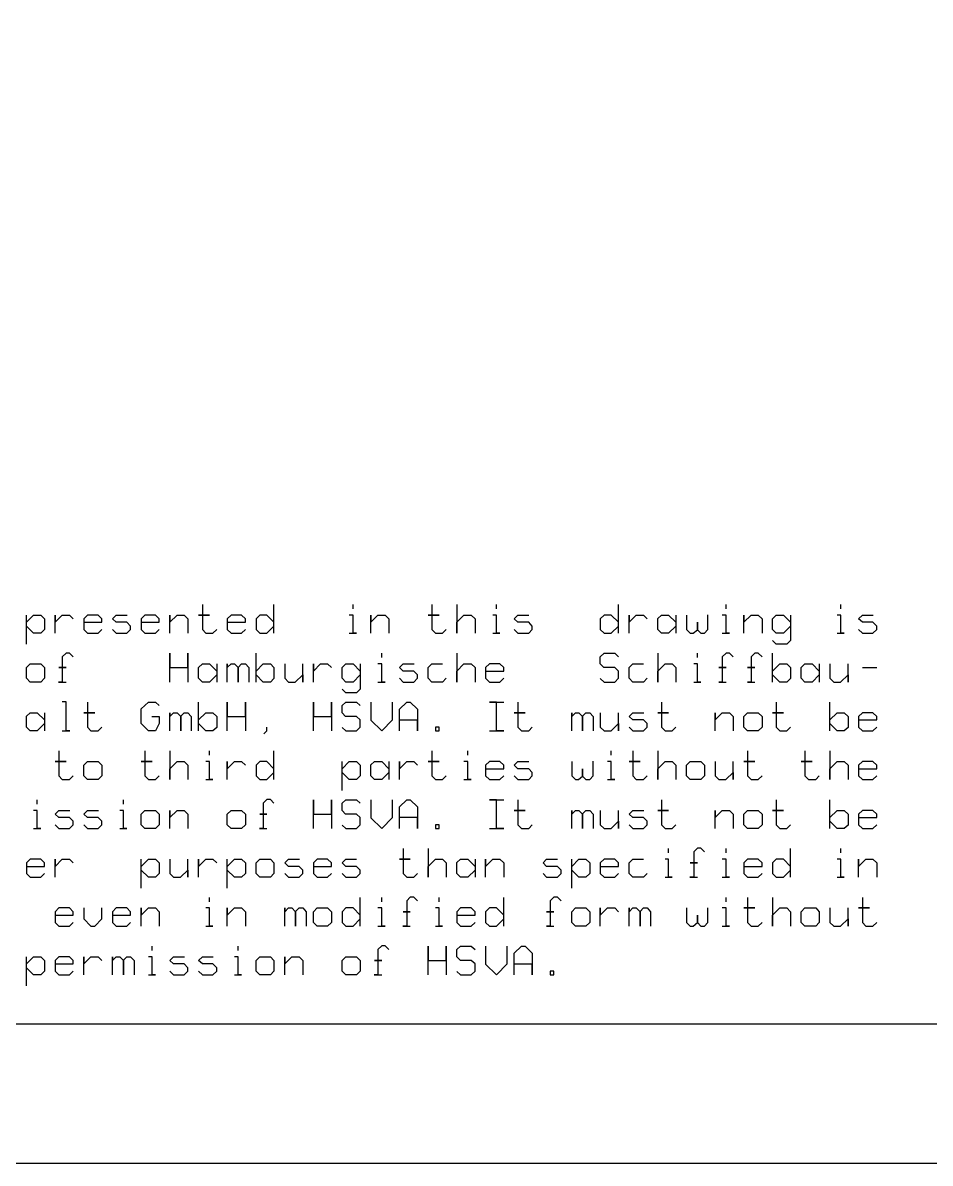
# Model space of a CAD drawing. Header units: millimetres. Extents: x 144707 to 335107, y -68023 to 180297.
# Drawn here: x 295305 to 301815, y 114398 to 122574 of the extents above; entities that cross this region are included whole.
import ezdxf

# ---------------------------------------------------------------- set-up
doc = ezdxf.new("R2010")
doc.units = ezdxf.units.MM
doc.layers.add('11', color=7, linetype='Continuous')

# ---------------------------------------------------------------- blocks, each defined once
blk = doc.blocks.new('A$C3242291E')
at = {"layer": '11', "color": 7, "linetype": 'Continuous'}
for points in [[(0, 0), (175200, 0), (175200, 65899.2), (0, 65899.2), (0, 0)], [(1000, 1000), (174200, 1000), (174200, 64899.2), (1000, 64899.2), (1000, 1000)], [(150624, 3721.8), (150624, 3878.2), (150624, 3878.2), (150675, 3929.7), (150675, 3929.7), (150727, 3929.7), (150727, 3929.7), (150753, 3902.9), (150753, 3902.9), (150753, 3826.8), (150753, 3826.8), (150727, 3800), (150727, 3800), (150675, 3800), (150675, 3800), (150624, 3851.5), (150624, 3851.5), (150624, 3929.7)], [(150830, 3800), (150830, 3929.7), (150830, 3929.7), (150830, 3878.2), (150830, 3878.2), (150881, 3929.7), (150881, 3929.7), (150932, 3929.7), (150932, 3929.7), (150959, 3902.9)], [(151035, 3878.2), (151165, 3878.2), (151165, 3878.2), (151165, 3902.9), (151165, 3902.9), (151138, 3929.7), (151138, 3929.7), (151062, 3929.7), (151062, 3929.7), (151035, 3902.9), (151035, 3902.9), (151035, 3826.8), (151035, 3826.8), (151062, 3800), (151062, 3800), (151138, 3800), (151138, 3800), (151165, 3826.8)], [(151241, 3826.8), (151268, 3800), (151268, 3800), (151344, 3800), (151344, 3800), (151371, 3826.8), (151371, 3826.8), (151371, 3851.5), (151371, 3851.5), (151344, 3878.2), (151344, 3878.2), (151268, 3878.2), (151268, 3878.2), (151241, 3902.9), (151241, 3902.9), (151268, 3929.7), (151268, 3929.7), (151346, 3929.7)], [(151447, 3878.2), (151577, 3878.2), (151577, 3878.2), (151577, 3902.9), (151577, 3902.9), (151550, 3929.7), (151550, 3929.7), (151474, 3929.7), (151474, 3929.7), (151447, 3902.9), (151447, 3902.9), (151447, 3826.8), (151447, 3826.8), (151474, 3800), (151474, 3800), (151550, 3800), (151550, 3800), (151577, 3826.8)], [(151653, 3800), (151653, 3929.7), (151653, 3929.7), (151653, 3878.2), (151653, 3878.2), (151705, 3929.7), (151705, 3929.7), (151756, 3929.7), (151756, 3929.7), (151783, 3902.9), (151783, 3902.9), (151783, 3800)], [(151886, 4005.9), (151886, 3929.7), (151886, 3929.7), (151859, 3929.7), (151859, 3929.7), (151937, 3929.7), (151937, 3929.7), (151886, 3929.7), (151886, 3929.7), (151886, 3826.8), (151886, 3826.8), (151910, 3800), (151910, 3800), (151962, 3800), (151962, 3800), (151989, 3826.8)], [(152065, 3878.2), (152195, 3878.2), (152195, 3878.2), (152195, 3902.9), (152195, 3902.9), (152168, 3929.7), (152168, 3929.7), (152092, 3929.7), (152092, 3929.7), (152065, 3902.9), (152065, 3902.9), (152065, 3826.8), (152065, 3826.8), (152092, 3800), (152092, 3800), (152168, 3800), (152168, 3800), (152195, 3826.8)], [(152400, 3800), (152400, 3878.2), (152400, 3878.2), (152349, 3929.7), (152349, 3929.7), (152298, 3929.7), (152298, 3929.7), (152271, 3902.9), (152271, 3902.9), (152271, 3826.8), (152271, 3826.8), (152298, 3800), (152298, 3800), (152349, 3800), (152349, 3800), (152400, 3851.5), (152400, 3851.5), (152400, 4005.9)], [(152940, 3800), (152991, 3800), (152991, 3800), (152967, 3800), (152967, 3800), (152967, 3929.7), (152967, 3929.7), (152940, 3929.7)], [(152967, 3975), (152967, 4005.9)], [(153094, 3800), (153094, 3929.7), (153094, 3929.7), (153094, 3878.2), (153094, 3878.2), (153146, 3929.7), (153146, 3929.7), (153197, 3929.7), (153197, 3929.7), (153224, 3902.9), (153224, 3902.9), (153224, 3800)], [(153533, 4005.9), (153533, 3929.7), (153533, 3929.7), (153506, 3929.7), (153506, 3929.7), (153584, 3929.7), (153584, 3929.7), (153533, 3929.7), (153533, 3929.7), (153533, 3826.8), (153533, 3826.8), (153558, 3800), (153558, 3800), (153609, 3800), (153609, 3800), (153636, 3826.8)], [(153712, 4005.9), (153712, 3902.9), (153712, 3800), (153712, 3800), (153712, 3878.2), (153712, 3878.2), (153763, 3929.7), (153763, 3929.7), (153815, 3929.7), (153815, 3929.7), (153842, 3902.9), (153842, 3902.9), (153842, 3800)], [(153969, 3800), (154021, 3800), (154021, 3800), (153996, 3800), (153996, 3800), (153996, 3929.7), (153996, 3929.7), (153969, 3929.7)], [(153996, 3975), (153996, 4005.9)], [(154124, 3826.8), (154150, 3800), (154150, 3800), (154227, 3800), (154227, 3800), (154253, 3826.8), (154253, 3826.8), (154253, 3851.5), (154253, 3851.5), (154227, 3878.2), (154227, 3878.2), (154150, 3878.2), (154150, 3878.2), (154124, 3902.9), (154124, 3902.9), (154150, 3929.7), (154150, 3929.7), (154229, 3929.7)], [(154871, 3800), (154871, 3878.2), (154871, 3878.2), (154820, 3929.7), (154820, 3929.7), (154768, 3929.7), (154768, 3929.7), (154741, 3902.9), (154741, 3902.9), (154741, 3826.8), (154741, 3826.8), (154768, 3800), (154768, 3800), (154820, 3800), (154820, 3800), (154871, 3851.5), (154871, 3851.5), (154871, 4005.9)], [(154947, 3800), (154947, 3929.7), (154947, 3929.7), (154947, 3878.2), (154947, 3878.2), (154999, 3929.7), (154999, 3929.7), (155050, 3929.7), (155050, 3929.7), (155077, 3902.9)], [(155283, 3929.7), (155283, 3851.5), (155283, 3851.5), (155231, 3800), (155231, 3800), (155180, 3800), (155180, 3800), (155153, 3826.8), (155153, 3826.8), (155153, 3905), (155153, 3905), (155180, 3929.7), (155180, 3929.7), (155231, 3929.7), (155231, 3929.7), (155283, 3878.2), (155283, 3878.2), (155283, 3800)], [(155359, 3929.7), (155359, 3826.8), (155359, 3826.8), (155386, 3800), (155386, 3800), (155408, 3800), (155408, 3800), (155437, 3824.7), (155437, 3824.7), (155437, 3878.2), (155437, 3878.2), (155437, 3824.7), (155437, 3824.7), (155462, 3800), (155462, 3800), (155489, 3800), (155489, 3800), (155513, 3826.8), (155513, 3826.8), (155513, 3931.8)], [(155616, 3800), (155668, 3800), (155668, 3800), (155643, 3800), (155643, 3800), (155643, 3929.7), (155643, 3929.7), (155616, 3929.7)], [(155643, 3975), (155643, 4005.9)], [(155771, 3800), (155771, 3929.7), (155771, 3929.7), (155771, 3878.2), (155771, 3878.2), (155822, 3929.7), (155822, 3929.7), (155874, 3929.7), (155874, 3929.7), (155901, 3902.9), (155901, 3902.9), (155901, 3800)], [(156106, 3929.7), (156106, 3851.5), (156106, 3851.5), (156055, 3800), (156055, 3800), (156003, 3800), (156003, 3800), (155977, 3826.8), (155977, 3826.8), (155977, 3902.9), (155977, 3902.9), (156003, 3929.7), (156003, 3929.7), (156055, 3929.7), (156055, 3929.7), (156106, 3878.2), (156106, 3878.2), (156106, 3748.5), (156106, 3748.5), (156080, 3721.8), (156080, 3721.8), (156003, 3721.8), (156003, 3721.8), (155977, 3748.5)], [(156440, 3800), (156491, 3800), (156491, 3800), (156467, 3800), (156467, 3800), (156467, 3929.7), (156467, 3929.7), (156440, 3929.7)], [(156467, 3975), (156467, 4005.9)], [(156594, 3826.8), (156621, 3800), (156621, 3800), (156697, 3800), (156697, 3800), (156724, 3826.8), (156724, 3826.8), (156724, 3851.5), (156724, 3851.5), (156697, 3878.2), (156697, 3878.2), (156621, 3878.2), (156621, 3878.2), (156594, 3902.9), (156594, 3902.9), (156621, 3929.7), (156621, 3929.7), (156699, 3929.7)], [(150959, 3631.2), (150932, 3657.9), (150932, 3657.9), (150908, 3657.9), (150908, 3657.9), (150881, 3631.2), (150881, 3631.2), (150881, 3552.9), (150881, 3552.9), (150856, 3552.9), (150856, 3552.9), (150908, 3552.9), (150908, 3552.9), (150881, 3552.9), (150881, 3552.9), (150881, 3450), (150881, 3450), (150854, 3450), (150854, 3450), (150908, 3450)], [(151653, 3450), (151653, 3552.9), (151653, 3655.9), (151653, 3655.9), (151653, 3552.9), (151653, 3552.9), (151783, 3552.9), (151783, 3552.9), (151783, 3655.9), (151783, 3655.9), (151783, 3552.9), (151783, 3450)], [(152271, 3450), (152271, 3528.2), (152271, 3528.2), (152322, 3579.7), (152322, 3579.7), (152374, 3579.7), (152374, 3579.7), (152400, 3552.9), (152400, 3552.9), (152400, 3474.7), (152400, 3474.7), (152374, 3450), (152374, 3450), (152322, 3450), (152322, 3450), (152271, 3501.5), (152271, 3501.5), (152271, 3655.9)], [(153173, 3625), (153173, 3655.9)], [(153712, 3655.9), (153712, 3552.9), (153712, 3450), (153712, 3450), (153712, 3528.2), (153712, 3528.2), (153763, 3579.7), (153763, 3579.7), (153815, 3579.7), (153815, 3579.7), (153842, 3552.9), (153842, 3552.9), (153842, 3450)], [(154741, 3474.7), (154768, 3450), (154768, 3450), (154844, 3450), (154844, 3450), (154871, 3476.8), (154871, 3476.8), (154871, 3528.2), (154871, 3528.2), (154844, 3552.9), (154844, 3552.9), (154766, 3552.9), (154766, 3552.9), (154741, 3579.7), (154741, 3579.7), (154741, 3631.2), (154741, 3631.2), (154768, 3655.9), (154768, 3655.9), (154844, 3655.9), (154844, 3655.9), (154871, 3631.2)], [(155153, 3655.9), (155153, 3552.9), (155153, 3450), (155153, 3450), (155153, 3528.2), (155153, 3528.2), (155205, 3579.7), (155205, 3579.7), (155256, 3579.7), (155256, 3579.7), (155283, 3552.9), (155283, 3552.9), (155283, 3450)], [(155437, 3625), (155437, 3655.9)], [(155695, 3631.2), (155668, 3657.9), (155668, 3657.9), (155643, 3657.9), (155643, 3657.9), (155616, 3631.2), (155616, 3631.2), (155616, 3552.9), (155616, 3552.9), (155592, 3552.9), (155592, 3552.9), (155643, 3552.9), (155643, 3552.9), (155616, 3552.9), (155616, 3552.9), (155616, 3450), (155616, 3450), (155590, 3450), (155590, 3450), (155643, 3450)], [(155901, 3631.2), (155874, 3657.9), (155874, 3657.9), (155849, 3657.9), (155849, 3657.9), (155822, 3631.2), (155822, 3631.2), (155822, 3552.9), (155822, 3552.9), (155798, 3552.9), (155798, 3552.9), (155849, 3552.9), (155849, 3552.9), (155822, 3552.9), (155822, 3552.9), (155822, 3450), (155822, 3450), (155796, 3450), (155796, 3450), (155849, 3450)], [(155977, 3450), (155977, 3528.2), (155977, 3528.2), (156028, 3579.7), (156028, 3579.7), (156080, 3579.7), (156080, 3579.7), (156106, 3552.9), (156106, 3552.9), (156106, 3474.7), (156106, 3474.7), (156080, 3450), (156080, 3450), (156028, 3450), (156028, 3450), (155977, 3501.5), (155977, 3501.5), (155977, 3655.9)], [(150727, 3450), (150650, 3450), (150650, 3450), (150624, 3476.8), (150624, 3476.8), (150624, 3552.9), (150624, 3552.9), (150650, 3579.7), (150650, 3579.7), (150727, 3579.7), (150727, 3579.7), (150753, 3552.9), (150753, 3552.9), (150753, 3476.8), (150753, 3476.8), (150727, 3450), (150727, 3450), (150650, 3450)], [(151989, 3579.7), (151989, 3501.5), (151989, 3501.5), (151937, 3450), (151937, 3450), (151886, 3450), (151886, 3450), (151859, 3476.8), (151859, 3476.8), (151859, 3555), (151859, 3555), (151886, 3579.7), (151886, 3579.7), (151937, 3579.7), (151937, 3579.7), (151989, 3528.2), (151989, 3528.2), (151989, 3450)], [(152065, 3450), (152065, 3579.7), (152065, 3579.7), (152065, 3552.9), (152065, 3552.9), (152092, 3579.7), (152092, 3579.7), (152116, 3579.7), (152116, 3579.7), (152143, 3552.9), (152143, 3552.9), (152143, 3450), (152143, 3450), (152143, 3555), (152143, 3555), (152168, 3579.7), (152168, 3579.7), (152195, 3579.7), (152195, 3579.7), (152219, 3552.9), (152219, 3552.9), (152219, 3450)], [(152477, 3579.7), (152477, 3476.8), (152477, 3476.8), (152503, 3450), (152503, 3450), (152553, 3450), (152553, 3450), (152606, 3501.5), (152606, 3501.5), (152606, 3450), (152606, 3450), (152606, 3579.7)], [(152683, 3450), (152683, 3579.7), (152683, 3579.7), (152683, 3528.2), (152683, 3528.2), (152734, 3579.7), (152734, 3579.7), (152785, 3579.7), (152785, 3579.7), (152812, 3552.9)], [(153018, 3579.7), (153018, 3501.5), (153018, 3501.5), (152967, 3450), (152967, 3450), (152915, 3450), (152915, 3450), (152888, 3476.8), (152888, 3476.8), (152888, 3552.9), (152888, 3552.9), (152915, 3579.7), (152915, 3579.7), (152967, 3579.7), (152967, 3579.7), (153018, 3528.2), (153018, 3528.2), (153018, 3398.5), (153018, 3398.5), (152991, 3371.8), (152991, 3371.8), (152915, 3371.8), (152915, 3371.8), (152888, 3398.5)], [(153146, 3450), (153197, 3450), (153197, 3450), (153173, 3450), (153173, 3450), (153173, 3579.7), (153173, 3579.7), (153146, 3579.7)], [(153300, 3476.8), (153327, 3450), (153327, 3450), (153403, 3450), (153403, 3450), (153430, 3476.8), (153430, 3476.8), (153430, 3501.5), (153430, 3501.5), (153403, 3528.2), (153403, 3528.2), (153327, 3528.2), (153327, 3528.2), (153300, 3552.9), (153300, 3552.9), (153327, 3579.7), (153327, 3579.7), (153405, 3579.7)], [(153636, 3476.8), (153609, 3450), (153609, 3450), (153533, 3450), (153533, 3450), (153506, 3476.8), (153506, 3476.8), (153506, 3552.9), (153506, 3552.9), (153533, 3579.7), (153533, 3579.7), (153609, 3579.7)], [(153918, 3528.2), (154048, 3528.2), (154048, 3528.2), (154048, 3552.9), (154048, 3552.9), (154021, 3579.7), (154021, 3579.7), (153945, 3579.7), (153945, 3579.7), (153918, 3552.9), (153918, 3552.9), (153918, 3476.8), (153918, 3476.8), (153945, 3450), (153945, 3450), (154021, 3450), (154021, 3450), (154048, 3476.8)], [(155077, 3476.8), (155050, 3450), (155050, 3450), (154974, 3450), (154974, 3450), (154947, 3476.8), (154947, 3476.8), (154947, 3552.9), (154947, 3552.9), (154974, 3579.7), (154974, 3579.7), (155050, 3579.7)], [(155411, 3450), (155462, 3450), (155462, 3450), (155437, 3450), (155437, 3450), (155437, 3579.7), (155437, 3579.7), (155411, 3579.7)], [(156312, 3579.7), (156312, 3501.5), (156312, 3501.5), (156261, 3450), (156261, 3450), (156209, 3450), (156209, 3450), (156183, 3476.8), (156183, 3476.8), (156183, 3555), (156183, 3555), (156209, 3579.7), (156209, 3579.7), (156261, 3579.7), (156261, 3579.7), (156312, 3528.2), (156312, 3528.2), (156312, 3450)], [(156388, 3579.7), (156388, 3476.8), (156388, 3476.8), (156415, 3450), (156415, 3450), (156465, 3450), (156465, 3450), (156518, 3501.5), (156518, 3501.5), (156518, 3450), (156518, 3450), (156518, 3579.7)], [(156621, 3552.9), (156724, 3552.9)], [(150881, 3100), (150935, 3100), (150935, 3100), (150908, 3100), (150908, 3100), (150908, 3204), (150908, 3307.9), (150908, 3307.9), (150881, 3307.9)], [(151062, 3305.9), (151062, 3229.7), (151062, 3229.7), (151035, 3229.7), (151035, 3229.7), (151114, 3229.7), (151114, 3229.7), (151062, 3229.7), (151062, 3229.7), (151062, 3126.8), (151062, 3126.8), (151087, 3100), (151087, 3100), (151138, 3100), (151138, 3100), (151165, 3126.8)], [(151523, 3202.9), (151577, 3202.9), (151577, 3202.9), (151577, 3151.5), (151577, 3151.5), (151550, 3100), (151550, 3100), (151499, 3100), (151499, 3100), (151447, 3151.5), (151447, 3151.5), (151447, 3256.5), (151447, 3256.5), (151499, 3305.9), (151499, 3305.9), (151550, 3305.9), (151550, 3305.9), (151577, 3281.2)], [(151859, 3100), (151859, 3178.2), (151859, 3178.2), (151910, 3229.7), (151910, 3229.7), (151962, 3229.7), (151962, 3229.7), (151989, 3202.9), (151989, 3202.9), (151989, 3124.7), (151989, 3124.7), (151962, 3100), (151962, 3100), (151910, 3100), (151910, 3100), (151859, 3151.5), (151859, 3151.5), (151859, 3305.9)], [(152065, 3100), (152065, 3202.9), (152065, 3305.9), (152065, 3305.9), (152065, 3202.9), (152065, 3202.9), (152195, 3202.9), (152195, 3202.9), (152195, 3305.9), (152195, 3305.9), (152195, 3202.9), (152195, 3100)], [(152683, 3100), (152683, 3202.9), (152683, 3305.9), (152683, 3305.9), (152683, 3202.9), (152683, 3202.9), (152812, 3202.9), (152812, 3202.9), (152812, 3305.9), (152812, 3305.9), (152812, 3202.9), (152812, 3100)], [(152888, 3124.7), (152915, 3100), (152915, 3100), (152991, 3100), (152991, 3100), (153018, 3126.8), (153018, 3126.8), (153018, 3178.2), (153018, 3178.2), (152991, 3202.9), (152991, 3202.9), (152913, 3202.9), (152913, 3202.9), (152888, 3229.7), (152888, 3229.7), (152888, 3281.2), (152888, 3281.2), (152915, 3305.9), (152915, 3305.9), (152991, 3305.9), (152991, 3305.9), (153018, 3281.2)], [(153094, 3305.9), (153094, 3176.2), (153094, 3176.2), (153173, 3100), (153173, 3100), (153249, 3178.2), (153249, 3178.2), (153249, 3305.9)], [(153300, 3100), (153300, 3255.2), (153300, 3255.2), (153352, 3305.9), (153352, 3305.9), (153378, 3305.9), (153378, 3305.9), (153429, 3255.9), (153429, 3255.9), (153429, 3100), (153429, 3100), (153429, 3177.4), (153429, 3177.4), (153300, 3177.4)], [(153945, 3100), (154048, 3100), (154048, 3100), (153996, 3100), (153996, 3100), (153996, 3202.9), (153996, 3305.9), (153996, 3305.9), (153945, 3305.9), (153945, 3305.9), (154048, 3305.9)], [(154150, 3305.9), (154150, 3229.7), (154150, 3229.7), (154124, 3229.7), (154124, 3229.7), (154202, 3229.7), (154202, 3229.7), (154150, 3229.7), (154150, 3229.7), (154150, 3126.8), (154150, 3126.8), (154175, 3100), (154175, 3100), (154227, 3100), (154227, 3100), (154253, 3126.8)], [(155180, 3305.9), (155180, 3229.7), (155180, 3229.7), (155153, 3229.7), (155153, 3229.7), (155231, 3229.7), (155231, 3229.7), (155180, 3229.7), (155180, 3229.7), (155180, 3126.8), (155180, 3126.8), (155205, 3100), (155205, 3100), (155256, 3100), (155256, 3100), (155283, 3126.8)], [(156003, 3305.9), (156003, 3229.7), (156003, 3229.7), (155977, 3229.7), (155977, 3229.7), (156055, 3229.7), (156055, 3229.7), (156003, 3229.7), (156003, 3229.7), (156003, 3126.8), (156003, 3126.8), (156028, 3100), (156028, 3100), (156080, 3100), (156080, 3100), (156106, 3126.8)], [(156388, 3100), (156388, 3178.2), (156388, 3178.2), (156440, 3229.7), (156440, 3229.7), (156491, 3229.7), (156491, 3229.7), (156518, 3202.9), (156518, 3202.9), (156518, 3124.7), (156518, 3124.7), (156491, 3100), (156491, 3100), (156440, 3100), (156440, 3100), (156388, 3151.5), (156388, 3151.5), (156388, 3305.9)], [(150753, 3229.7), (150753, 3151.5), (150753, 3151.5), (150702, 3100), (150702, 3100), (150650, 3100), (150650, 3100), (150624, 3126.8), (150624, 3126.8), (150624, 3205), (150624, 3205), (150650, 3229.7), (150650, 3229.7), (150702, 3229.7), (150702, 3229.7), (150753, 3178.2), (150753, 3178.2), (150753, 3100)], [(151653, 3100), (151653, 3229.7), (151653, 3229.7), (151653, 3202.9), (151653, 3202.9), (151680, 3229.7), (151680, 3229.7), (151705, 3229.7), (151705, 3229.7), (151731, 3202.9), (151731, 3202.9), (151731, 3100), (151731, 3100), (151731, 3205), (151731, 3205), (151756, 3229.7), (151756, 3229.7), (151783, 3229.7), (151783, 3229.7), (151807, 3202.9), (151807, 3202.9), (151807, 3100)], [(154536, 3100), (154536, 3229.7), (154536, 3229.7), (154536, 3202.9), (154536, 3202.9), (154562, 3229.7), (154562, 3229.7), (154587, 3229.7), (154587, 3229.7), (154614, 3202.9), (154614, 3202.9), (154614, 3100), (154614, 3100), (154614, 3205), (154614, 3205), (154638, 3229.7), (154638, 3229.7), (154665, 3229.7), (154665, 3229.7), (154690, 3202.9), (154690, 3202.9), (154690, 3100)], [(154741, 3229.7), (154741, 3126.8), (154741, 3126.8), (154768, 3100), (154768, 3100), (154818, 3100), (154818, 3100), (154871, 3151.5), (154871, 3151.5), (154871, 3100), (154871, 3100), (154871, 3229.7)], [(154947, 3126.8), (154974, 3100), (154974, 3100), (155050, 3100), (155050, 3100), (155077, 3126.8), (155077, 3126.8), (155077, 3151.5), (155077, 3151.5), (155050, 3178.2), (155050, 3178.2), (154974, 3178.2), (154974, 3178.2), (154947, 3202.9), (154947, 3202.9), (154974, 3229.7), (154974, 3229.7), (155052, 3229.7)], [(155565, 3100), (155565, 3229.7), (155565, 3229.7), (155565, 3178.2), (155565, 3178.2), (155616, 3229.7), (155616, 3229.7), (155668, 3229.7), (155668, 3229.7), (155695, 3202.9), (155695, 3202.9), (155695, 3100)], [(155874, 3100), (155798, 3100), (155798, 3100), (155771, 3126.8), (155771, 3126.8), (155771, 3202.9), (155771, 3202.9), (155798, 3229.7), (155798, 3229.7), (155874, 3229.7), (155874, 3229.7), (155901, 3202.9), (155901, 3202.9), (155901, 3126.8), (155901, 3126.8), (155874, 3100), (155874, 3100), (155798, 3100)], [(156594, 3178.2), (156724, 3178.2), (156724, 3178.2), (156724, 3202.9), (156724, 3202.9), (156697, 3229.7), (156697, 3229.7), (156621, 3229.7), (156621, 3229.7), (156594, 3202.9), (156594, 3202.9), (156594, 3126.8), (156594, 3126.8), (156621, 3100), (156621, 3100), (156697, 3100), (156697, 3100), (156724, 3126.8)], [(152328, 3079.4), (152349, 3100), (152349, 3100), (152349, 3126.8)], [(153558, 3100), (153584, 3100), (153584, 3100), (153584, 3126.8), (153584, 3126.8), (153558, 3126.8), (153558, 3126.8), (153558, 3100), (153558, 3100), (153584, 3100)], [(150856, 2955.9), (150856, 2879.7), (150856, 2879.7), (150830, 2879.7), (150830, 2879.7), (150908, 2879.7), (150908, 2879.7), (150856, 2879.7), (150856, 2879.7), (150856, 2776.8), (150856, 2776.8), (150881, 2750), (150881, 2750), (150932, 2750), (150932, 2750), (150959, 2776.8)], [(151474, 2955.9), (151474, 2879.7), (151474, 2879.7), (151447, 2879.7), (151447, 2879.7), (151525, 2879.7), (151525, 2879.7), (151474, 2879.7), (151474, 2879.7), (151474, 2776.8), (151474, 2776.8), (151499, 2750), (151499, 2750), (151550, 2750), (151550, 2750), (151577, 2776.8)], [(151653, 2955.9), (151653, 2852.9), (151653, 2750), (151653, 2750), (151653, 2828.2), (151653, 2828.2), (151705, 2879.7), (151705, 2879.7), (151756, 2879.7), (151756, 2879.7), (151783, 2852.9), (151783, 2852.9), (151783, 2750)], [(151937, 2925), (151937, 2955.9)], [(152400, 2750), (152400, 2828.2), (152400, 2828.2), (152349, 2879.7), (152349, 2879.7), (152298, 2879.7), (152298, 2879.7), (152271, 2852.9), (152271, 2852.9), (152271, 2776.8), (152271, 2776.8), (152298, 2750), (152298, 2750), (152349, 2750), (152349, 2750), (152400, 2801.5), (152400, 2801.5), (152400, 2955.9)], [(153533, 2955.9), (153533, 2879.7), (153533, 2879.7), (153506, 2879.7), (153506, 2879.7), (153584, 2879.7), (153584, 2879.7), (153533, 2879.7), (153533, 2879.7), (153533, 2776.8), (153533, 2776.8), (153558, 2750), (153558, 2750), (153609, 2750), (153609, 2750), (153636, 2776.8)], [(153790, 2925), (153790, 2955.9)], [(154820, 2925), (154820, 2955.9)], [(154974, 2955.9), (154974, 2879.7), (154974, 2879.7), (154947, 2879.7), (154947, 2879.7), (155026, 2879.7), (155026, 2879.7), (154974, 2879.7), (154974, 2879.7), (154974, 2776.8), (154974, 2776.8), (154999, 2750), (154999, 2750), (155050, 2750), (155050, 2750), (155077, 2776.8)], [(155153, 2955.9), (155153, 2852.9), (155153, 2750), (155153, 2750), (155153, 2828.2), (155153, 2828.2), (155205, 2879.7), (155205, 2879.7), (155256, 2879.7), (155256, 2879.7), (155283, 2852.9), (155283, 2852.9), (155283, 2750)], [(155798, 2955.9), (155798, 2879.7), (155798, 2879.7), (155771, 2879.7), (155771, 2879.7), (155849, 2879.7), (155849, 2879.7), (155798, 2879.7), (155798, 2879.7), (155798, 2776.8), (155798, 2776.8), (155822, 2750), (155822, 2750), (155874, 2750), (155874, 2750), (155901, 2776.8)], [(156209, 2955.9), (156209, 2879.7), (156209, 2879.7), (156183, 2879.7), (156183, 2879.7), (156261, 2879.7), (156261, 2879.7), (156209, 2879.7), (156209, 2879.7), (156209, 2776.8), (156209, 2776.8), (156234, 2750), (156234, 2750), (156286, 2750), (156286, 2750), (156312, 2776.8)], [(156388, 2955.9), (156388, 2852.9), (156388, 2750), (156388, 2750), (156388, 2828.2), (156388, 2828.2), (156440, 2879.7), (156440, 2879.7), (156491, 2879.7), (156491, 2879.7), (156518, 2852.9), (156518, 2852.9), (156518, 2750)], [(151138, 2750), (151062, 2750), (151062, 2750), (151035, 2776.8), (151035, 2776.8), (151035, 2852.9), (151035, 2852.9), (151062, 2879.7), (151062, 2879.7), (151138, 2879.7), (151138, 2879.7), (151165, 2852.9), (151165, 2852.9), (151165, 2776.8), (151165, 2776.8), (151138, 2750), (151138, 2750), (151062, 2750)], [(151910, 2750), (151962, 2750), (151962, 2750), (151937, 2750), (151937, 2750), (151937, 2879.7), (151937, 2879.7), (151910, 2879.7)], [(152065, 2750), (152065, 2879.7), (152065, 2879.7), (152065, 2828.2), (152065, 2828.2), (152116, 2879.7), (152116, 2879.7), (152168, 2879.7), (152168, 2879.7), (152195, 2852.9)], [(152888, 2671.8), (152888, 2828.2), (152888, 2828.2), (152940, 2879.7), (152940, 2879.7), (152991, 2879.7), (152991, 2879.7), (153018, 2852.9), (153018, 2852.9), (153018, 2776.8), (153018, 2776.8), (152991, 2750), (152991, 2750), (152940, 2750), (152940, 2750), (152888, 2801.5), (152888, 2801.5), (152888, 2879.7)], [(153224, 2879.7), (153224, 2801.5), (153224, 2801.5), (153173, 2750), (153173, 2750), (153121, 2750), (153121, 2750), (153094, 2776.8), (153094, 2776.8), (153094, 2855), (153094, 2855), (153121, 2879.7), (153121, 2879.7), (153173, 2879.7), (153173, 2879.7), (153224, 2828.2), (153224, 2828.2), (153224, 2750)], [(153300, 2750), (153300, 2879.7), (153300, 2879.7), (153300, 2828.2), (153300, 2828.2), (153352, 2879.7), (153352, 2879.7), (153403, 2879.7), (153403, 2879.7), (153430, 2852.9)], [(153763, 2750), (153815, 2750), (153815, 2750), (153790, 2750), (153790, 2750), (153790, 2879.7), (153790, 2879.7), (153763, 2879.7)], [(153918, 2828.2), (154048, 2828.2), (154048, 2828.2), (154048, 2852.9), (154048, 2852.9), (154021, 2879.7), (154021, 2879.7), (153945, 2879.7), (153945, 2879.7), (153918, 2852.9), (153918, 2852.9), (153918, 2776.8), (153918, 2776.8), (153945, 2750), (153945, 2750), (154021, 2750), (154021, 2750), (154048, 2776.8)], [(154124, 2776.8), (154150, 2750), (154150, 2750), (154227, 2750), (154227, 2750), (154253, 2776.8), (154253, 2776.8), (154253, 2801.5), (154253, 2801.5), (154227, 2828.2), (154227, 2828.2), (154150, 2828.2), (154150, 2828.2), (154124, 2852.9), (154124, 2852.9), (154150, 2879.7), (154150, 2879.7), (154229, 2879.7)], [(154536, 2879.7), (154536, 2776.8), (154536, 2776.8), (154562, 2750), (154562, 2750), (154585, 2750), (154585, 2750), (154614, 2774.7), (154614, 2774.7), (154614, 2828.2), (154614, 2828.2), (154614, 2774.7), (154614, 2774.7), (154638, 2750), (154638, 2750), (154665, 2750), (154665, 2750), (154690, 2776.8), (154690, 2776.8), (154690, 2881.8)], [(154793, 2750), (154844, 2750), (154844, 2750), (154820, 2750), (154820, 2750), (154820, 2879.7), (154820, 2879.7), (154793, 2879.7)], [(155462, 2750), (155386, 2750), (155386, 2750), (155359, 2776.8), (155359, 2776.8), (155359, 2852.9), (155359, 2852.9), (155386, 2879.7), (155386, 2879.7), (155462, 2879.7), (155462, 2879.7), (155489, 2852.9), (155489, 2852.9), (155489, 2776.8), (155489, 2776.8), (155462, 2750), (155462, 2750), (155386, 2750)], [(155565, 2879.7), (155565, 2776.8), (155565, 2776.8), (155592, 2750), (155592, 2750), (155641, 2750), (155641, 2750), (155695, 2801.5), (155695, 2801.5), (155695, 2750), (155695, 2750), (155695, 2879.7)], [(156594, 2828.2), (156724, 2828.2), (156724, 2828.2), (156724, 2852.9), (156724, 2852.9), (156697, 2879.7), (156697, 2879.7), (156621, 2879.7), (156621, 2879.7), (156594, 2852.9), (156594, 2852.9), (156594, 2776.8), (156594, 2776.8), (156621, 2750), (156621, 2750), (156697, 2750), (156697, 2750), (156724, 2776.8)], [(150702, 2575), (150702, 2605.9)], [(151320, 2575), (151320, 2605.9)], [(152400, 2581.2), (152374, 2607.9), (152374, 2607.9), (152349, 2607.9), (152349, 2607.9), (152322, 2581.2), (152322, 2581.2), (152322, 2502.9), (152322, 2502.9), (152298, 2502.9), (152298, 2502.9), (152349, 2502.9), (152349, 2502.9), (152322, 2502.9), (152322, 2502.9), (152322, 2400), (152322, 2400), (152295, 2400), (152295, 2400), (152349, 2400)], [(152683, 2400), (152683, 2502.9), (152683, 2605.9), (152683, 2605.9), (152683, 2502.9), (152683, 2502.9), (152812, 2502.9), (152812, 2502.9), (152812, 2605.9), (152812, 2605.9), (152812, 2502.9), (152812, 2400)], [(152888, 2424.7), (152915, 2400), (152915, 2400), (152991, 2400), (152991, 2400), (153018, 2426.8), (153018, 2426.8), (153018, 2478.2), (153018, 2478.2), (152991, 2502.9), (152991, 2502.9), (152913, 2502.9), (152913, 2502.9), (152888, 2529.7), (152888, 2529.7), (152888, 2581.2), (152888, 2581.2), (152915, 2605.9), (152915, 2605.9), (152991, 2605.9), (152991, 2605.9), (153018, 2581.2)], [(153094, 2605.9), (153094, 2476.2), (153094, 2476.2), (153173, 2400), (153173, 2400), (153249, 2478.2), (153249, 2478.2), (153249, 2605.9)], [(153300, 2400), (153300, 2555.2), (153300, 2555.2), (153352, 2605.9), (153352, 2605.9), (153378, 2605.9), (153378, 2605.9), (153429, 2555.9), (153429, 2555.9), (153429, 2400), (153429, 2400), (153429, 2477.4), (153429, 2477.4), (153300, 2477.4)], [(153945, 2400), (154048, 2400), (154048, 2400), (153996, 2400), (153996, 2400), (153996, 2502.9), (153996, 2605.9), (153996, 2605.9), (153945, 2605.9), (153945, 2605.9), (154048, 2605.9)], [(154150, 2605.9), (154150, 2529.7), (154150, 2529.7), (154124, 2529.7), (154124, 2529.7), (154202, 2529.7), (154202, 2529.7), (154150, 2529.7), (154150, 2529.7), (154150, 2426.8), (154150, 2426.8), (154175, 2400), (154175, 2400), (154227, 2400), (154227, 2400), (154253, 2426.8)], [(155180, 2605.9), (155180, 2529.7), (155180, 2529.7), (155153, 2529.7), (155153, 2529.7), (155231, 2529.7), (155231, 2529.7), (155180, 2529.7), (155180, 2529.7), (155180, 2426.8), (155180, 2426.8), (155205, 2400), (155205, 2400), (155256, 2400), (155256, 2400), (155283, 2426.8)], [(156003, 2605.9), (156003, 2529.7), (156003, 2529.7), (155977, 2529.7), (155977, 2529.7), (156055, 2529.7), (156055, 2529.7), (156003, 2529.7), (156003, 2529.7), (156003, 2426.8), (156003, 2426.8), (156028, 2400), (156028, 2400), (156080, 2400), (156080, 2400), (156106, 2426.8)], [(156388, 2400), (156388, 2478.2), (156388, 2478.2), (156440, 2529.7), (156440, 2529.7), (156491, 2529.7), (156491, 2529.7), (156518, 2502.9), (156518, 2502.9), (156518, 2424.7), (156518, 2424.7), (156491, 2400), (156491, 2400), (156440, 2400), (156440, 2400), (156388, 2451.5), (156388, 2451.5), (156388, 2605.9)], [(150675, 2400), (150727, 2400), (150727, 2400), (150702, 2400), (150702, 2400), (150702, 2529.7), (150702, 2529.7), (150675, 2529.7)], [(150830, 2426.8), (150856, 2400), (150856, 2400), (150932, 2400), (150932, 2400), (150959, 2426.8), (150959, 2426.8), (150959, 2451.5), (150959, 2451.5), (150932, 2478.2), (150932, 2478.2), (150856, 2478.2), (150856, 2478.2), (150830, 2502.9), (150830, 2502.9), (150856, 2529.7), (150856, 2529.7), (150935, 2529.7)], [(151035, 2426.8), (151062, 2400), (151062, 2400), (151138, 2400), (151138, 2400), (151165, 2426.8), (151165, 2426.8), (151165, 2451.5), (151165, 2451.5), (151138, 2478.2), (151138, 2478.2), (151062, 2478.2), (151062, 2478.2), (151035, 2502.9), (151035, 2502.9), (151062, 2529.7), (151062, 2529.7), (151140, 2529.7)], [(151293, 2400), (151344, 2400), (151344, 2400), (151320, 2400), (151320, 2400), (151320, 2529.7), (151320, 2529.7), (151293, 2529.7)], [(151550, 2400), (151474, 2400), (151474, 2400), (151447, 2426.8), (151447, 2426.8), (151447, 2502.9), (151447, 2502.9), (151474, 2529.7), (151474, 2529.7), (151550, 2529.7), (151550, 2529.7), (151577, 2502.9), (151577, 2502.9), (151577, 2426.8), (151577, 2426.8), (151550, 2400), (151550, 2400), (151474, 2400)], [(151653, 2400), (151653, 2529.7), (151653, 2529.7), (151653, 2478.2), (151653, 2478.2), (151705, 2529.7), (151705, 2529.7), (151756, 2529.7), (151756, 2529.7), (151783, 2502.9), (151783, 2502.9), (151783, 2400)], [(152168, 2400), (152092, 2400), (152092, 2400), (152065, 2426.8), (152065, 2426.8), (152065, 2502.9), (152065, 2502.9), (152092, 2529.7), (152092, 2529.7), (152168, 2529.7), (152168, 2529.7), (152195, 2502.9), (152195, 2502.9), (152195, 2426.8), (152195, 2426.8), (152168, 2400), (152168, 2400), (152092, 2400)], [(154536, 2400), (154536, 2529.7), (154536, 2529.7), (154536, 2502.9), (154536, 2502.9), (154562, 2529.7), (154562, 2529.7), (154587, 2529.7), (154587, 2529.7), (154614, 2502.9), (154614, 2502.9), (154614, 2400), (154614, 2400), (154614, 2505), (154614, 2505), (154638, 2529.7), (154638, 2529.7), (154665, 2529.7), (154665, 2529.7), (154690, 2502.9), (154690, 2502.9), (154690, 2400)], [(154741, 2529.7), (154741, 2426.8), (154741, 2426.8), (154768, 2400), (154768, 2400), (154818, 2400), (154818, 2400), (154871, 2451.5), (154871, 2451.5), (154871, 2400), (154871, 2400), (154871, 2529.7)], [(154947, 2426.8), (154974, 2400), (154974, 2400), (155050, 2400), (155050, 2400), (155077, 2426.8), (155077, 2426.8), (155077, 2451.5), (155077, 2451.5), (155050, 2478.2), (155050, 2478.2), (154974, 2478.2), (154974, 2478.2), (154947, 2502.9), (154947, 2502.9), (154974, 2529.7), (154974, 2529.7), (155052, 2529.7)], [(155565, 2400), (155565, 2529.7), (155565, 2529.7), (155565, 2478.2), (155565, 2478.2), (155616, 2529.7), (155616, 2529.7), (155668, 2529.7), (155668, 2529.7), (155695, 2502.9), (155695, 2502.9), (155695, 2400)], [(155874, 2400), (155798, 2400), (155798, 2400), (155771, 2426.8), (155771, 2426.8), (155771, 2502.9), (155771, 2502.9), (155798, 2529.7), (155798, 2529.7), (155874, 2529.7), (155874, 2529.7), (155901, 2502.9), (155901, 2502.9), (155901, 2426.8), (155901, 2426.8), (155874, 2400), (155874, 2400), (155798, 2400)], [(156594, 2478.2), (156724, 2478.2), (156724, 2478.2), (156724, 2502.9), (156724, 2502.9), (156697, 2529.7), (156697, 2529.7), (156621, 2529.7), (156621, 2529.7), (156594, 2502.9), (156594, 2502.9), (156594, 2426.8), (156594, 2426.8), (156621, 2400), (156621, 2400), (156697, 2400), (156697, 2400), (156724, 2426.8)], [(153558, 2400), (153584, 2400), (153584, 2400), (153584, 2426.8), (153584, 2426.8), (153558, 2426.8), (153558, 2426.8), (153558, 2400), (153558, 2400), (153584, 2400)], [(153327, 2255.9), (153327, 2179.7), (153327, 2179.7), (153300, 2179.7), (153300, 2179.7), (153378, 2179.7), (153378, 2179.7), (153327, 2179.7), (153327, 2179.7), (153327, 2076.8), (153327, 2076.8), (153352, 2050), (153352, 2050), (153403, 2050), (153403, 2050), (153430, 2076.8)], [(153506, 2255.9), (153506, 2152.9), (153506, 2050), (153506, 2050), (153506, 2128.2), (153506, 2128.2), (153558, 2179.7), (153558, 2179.7), (153609, 2179.7), (153609, 2179.7), (153636, 2152.9), (153636, 2152.9), (153636, 2050)], [(155231, 2225), (155231, 2255.9)], [(155489, 2231.2), (155462, 2257.9), (155462, 2257.9), (155437, 2257.9), (155437, 2257.9), (155411, 2231.2), (155411, 2231.2), (155411, 2152.9), (155411, 2152.9), (155386, 2152.9), (155386, 2152.9), (155437, 2152.9), (155437, 2152.9), (155411, 2152.9), (155411, 2152.9), (155411, 2050), (155411, 2050), (155384, 2050), (155384, 2050), (155437, 2050)], [(155643, 2225), (155643, 2255.9)], [(156106, 2050), (156106, 2128.2), (156106, 2128.2), (156055, 2179.7), (156055, 2179.7), (156003, 2179.7), (156003, 2179.7), (155977, 2152.9), (155977, 2152.9), (155977, 2076.8), (155977, 2076.8), (156003, 2050), (156003, 2050), (156055, 2050), (156055, 2050), (156106, 2101.5), (156106, 2101.5), (156106, 2255.9)], [(156467, 2225), (156467, 2255.9)], [(150624, 2128.2), (150753, 2128.2), (150753, 2128.2), (150753, 2152.9), (150753, 2152.9), (150727, 2179.7), (150727, 2179.7), (150650, 2179.7), (150650, 2179.7), (150624, 2152.9), (150624, 2152.9), (150624, 2076.8), (150624, 2076.8), (150650, 2050), (150650, 2050), (150727, 2050), (150727, 2050), (150753, 2076.8)], [(150830, 2050), (150830, 2179.7), (150830, 2179.7), (150830, 2128.2), (150830, 2128.2), (150881, 2179.7), (150881, 2179.7), (150932, 2179.7), (150932, 2179.7), (150959, 2152.9)], [(151447, 1971.8), (151447, 2128.2), (151447, 2128.2), (151499, 2179.7), (151499, 2179.7), (151550, 2179.7), (151550, 2179.7), (151577, 2152.9), (151577, 2152.9), (151577, 2076.8), (151577, 2076.8), (151550, 2050), (151550, 2050), (151499, 2050), (151499, 2050), (151447, 2101.5), (151447, 2101.5), (151447, 2179.7)], [(151653, 2179.7), (151653, 2076.8), (151653, 2076.8), (151680, 2050), (151680, 2050), (151729, 2050), (151729, 2050), (151783, 2101.5), (151783, 2101.5), (151783, 2050), (151783, 2050), (151783, 2179.7)], [(151859, 2050), (151859, 2179.7), (151859, 2179.7), (151859, 2128.2), (151859, 2128.2), (151910, 2179.7), (151910, 2179.7), (151962, 2179.7), (151962, 2179.7), (151989, 2152.9)], [(152065, 1971.8), (152065, 2128.2), (152065, 2128.2), (152116, 2179.7), (152116, 2179.7), (152168, 2179.7), (152168, 2179.7), (152195, 2152.9), (152195, 2152.9), (152195, 2076.8), (152195, 2076.8), (152168, 2050), (152168, 2050), (152116, 2050), (152116, 2050), (152065, 2101.5), (152065, 2101.5), (152065, 2179.7)], [(152374, 2050), (152298, 2050), (152298, 2050), (152271, 2076.8), (152271, 2076.8), (152271, 2152.9), (152271, 2152.9), (152298, 2179.7), (152298, 2179.7), (152374, 2179.7), (152374, 2179.7), (152400, 2152.9), (152400, 2152.9), (152400, 2076.8), (152400, 2076.8), (152374, 2050), (152374, 2050), (152298, 2050)], [(152477, 2076.8), (152503, 2050), (152503, 2050), (152580, 2050), (152580, 2050), (152606, 2076.8), (152606, 2076.8), (152606, 2101.5), (152606, 2101.5), (152580, 2128.2), (152580, 2128.2), (152503, 2128.2), (152503, 2128.2), (152477, 2152.9), (152477, 2152.9), (152503, 2179.7), (152503, 2179.7), (152582, 2179.7)], [(152683, 2128.2), (152812, 2128.2), (152812, 2128.2), (152812, 2152.9), (152812, 2152.9), (152785, 2179.7), (152785, 2179.7), (152709, 2179.7), (152709, 2179.7), (152683, 2152.9), (152683, 2152.9), (152683, 2076.8), (152683, 2076.8), (152709, 2050), (152709, 2050), (152785, 2050), (152785, 2050), (152812, 2076.8)], [(152888, 2076.8), (152915, 2050), (152915, 2050), (152991, 2050), (152991, 2050), (153018, 2076.8), (153018, 2076.8), (153018, 2101.5), (153018, 2101.5), (152991, 2128.2), (152991, 2128.2), (152915, 2128.2), (152915, 2128.2), (152888, 2152.9), (152888, 2152.9), (152915, 2179.7), (152915, 2179.7), (152993, 2179.7)], [(153842, 2179.7), (153842, 2101.5), (153842, 2101.5), (153790, 2050), (153790, 2050), (153739, 2050), (153739, 2050), (153712, 2076.8), (153712, 2076.8), (153712, 2155), (153712, 2155), (153739, 2179.7), (153739, 2179.7), (153790, 2179.7), (153790, 2179.7), (153842, 2128.2), (153842, 2128.2), (153842, 2050)], [(153918, 2050), (153918, 2179.7), (153918, 2179.7), (153918, 2128.2), (153918, 2128.2), (153969, 2179.7), (153969, 2179.7), (154021, 2179.7), (154021, 2179.7), (154048, 2152.9), (154048, 2152.9), (154048, 2050)], [(154330, 2076.8), (154356, 2050), (154356, 2050), (154433, 2050), (154433, 2050), (154459, 2076.8), (154459, 2076.8), (154459, 2101.5), (154459, 2101.5), (154433, 2128.2), (154433, 2128.2), (154356, 2128.2), (154356, 2128.2), (154330, 2152.9), (154330, 2152.9), (154356, 2179.7), (154356, 2179.7), (154435, 2179.7)], [(154536, 1971.8), (154536, 2128.2), (154536, 2128.2), (154587, 2179.7), (154587, 2179.7), (154638, 2179.7), (154638, 2179.7), (154665, 2152.9), (154665, 2152.9), (154665, 2076.8), (154665, 2076.8), (154638, 2050), (154638, 2050), (154587, 2050), (154587, 2050), (154536, 2101.5), (154536, 2101.5), (154536, 2179.7)], [(154741, 2128.2), (154871, 2128.2), (154871, 2128.2), (154871, 2152.9), (154871, 2152.9), (154844, 2179.7), (154844, 2179.7), (154768, 2179.7), (154768, 2179.7), (154741, 2152.9), (154741, 2152.9), (154741, 2076.8), (154741, 2076.8), (154768, 2050), (154768, 2050), (154844, 2050), (154844, 2050), (154871, 2076.8)], [(155077, 2076.8), (155050, 2050), (155050, 2050), (154974, 2050), (154974, 2050), (154947, 2076.8), (154947, 2076.8), (154947, 2152.9), (154947, 2152.9), (154974, 2179.7), (154974, 2179.7), (155050, 2179.7)], [(155205, 2050), (155256, 2050), (155256, 2050), (155231, 2050), (155231, 2050), (155231, 2179.7), (155231, 2179.7), (155205, 2179.7)], [(155616, 2050), (155668, 2050), (155668, 2050), (155643, 2050), (155643, 2050), (155643, 2179.7), (155643, 2179.7), (155616, 2179.7)], [(155771, 2128.2), (155901, 2128.2), (155901, 2128.2), (155901, 2152.9), (155901, 2152.9), (155874, 2179.7), (155874, 2179.7), (155798, 2179.7), (155798, 2179.7), (155771, 2152.9), (155771, 2152.9), (155771, 2076.8), (155771, 2076.8), (155798, 2050), (155798, 2050), (155874, 2050), (155874, 2050), (155901, 2076.8)], [(156440, 2050), (156491, 2050), (156491, 2050), (156467, 2050), (156467, 2050), (156467, 2179.7), (156467, 2179.7), (156440, 2179.7)], [(156594, 2050), (156594, 2179.7), (156594, 2179.7), (156594, 2128.2), (156594, 2128.2), (156646, 2179.7), (156646, 2179.7), (156697, 2179.7), (156697, 2179.7), (156724, 2152.9), (156724, 2152.9), (156724, 2050)], [(151937, 1875), (151937, 1905.9)], [(153018, 1700), (153018, 1778.2), (153018, 1778.2), (152967, 1829.7), (152967, 1829.7), (152915, 1829.7), (152915, 1829.7), (152888, 1802.9), (152888, 1802.9), (152888, 1726.8), (152888, 1726.8), (152915, 1700), (152915, 1700), (152967, 1700), (152967, 1700), (153018, 1751.5), (153018, 1751.5), (153018, 1905.9)], [(153173, 1875), (153173, 1905.9)], [(153430, 1881.2), (153403, 1907.9), (153403, 1907.9), (153378, 1907.9), (153378, 1907.9), (153352, 1881.2), (153352, 1881.2), (153352, 1802.9), (153352, 1802.9), (153327, 1802.9), (153327, 1802.9), (153378, 1802.9), (153378, 1802.9), (153352, 1802.9), (153352, 1802.9), (153352, 1700), (153352, 1700), (153325, 1700), (153325, 1700), (153378, 1700)], [(153584, 1875), (153584, 1905.9)], [(154048, 1700), (154048, 1778.2), (154048, 1778.2), (153996, 1829.7), (153996, 1829.7), (153945, 1829.7), (153945, 1829.7), (153918, 1802.9), (153918, 1802.9), (153918, 1726.8), (153918, 1726.8), (153945, 1700), (153945, 1700), (153996, 1700), (153996, 1700), (154048, 1751.5), (154048, 1751.5), (154048, 1905.9)], [(154459, 1881.2), (154433, 1907.9), (154433, 1907.9), (154408, 1907.9), (154408, 1907.9), (154381, 1881.2), (154381, 1881.2), (154381, 1802.9), (154381, 1802.9), (154356, 1802.9), (154356, 1802.9), (154408, 1802.9), (154408, 1802.9), (154381, 1802.9), (154381, 1802.9), (154381, 1700), (154381, 1700), (154354, 1700), (154354, 1700), (154408, 1700)], [(155643, 1875), (155643, 1905.9)], [(155798, 1905.9), (155798, 1829.7), (155798, 1829.7), (155771, 1829.7), (155771, 1829.7), (155849, 1829.7), (155849, 1829.7), (155798, 1829.7), (155798, 1829.7), (155798, 1726.8), (155798, 1726.8), (155822, 1700), (155822, 1700), (155874, 1700), (155874, 1700), (155901, 1726.8)], [(155977, 1905.9), (155977, 1802.9), (155977, 1700), (155977, 1700), (155977, 1778.2), (155977, 1778.2), (156028, 1829.7), (156028, 1829.7), (156080, 1829.7), (156080, 1829.7), (156106, 1802.9), (156106, 1802.9), (156106, 1700)], [(156621, 1905.9), (156621, 1829.7), (156621, 1829.7), (156594, 1829.7), (156594, 1829.7), (156673, 1829.7), (156673, 1829.7), (156621, 1829.7), (156621, 1829.7), (156621, 1726.8), (156621, 1726.8), (156646, 1700), (156646, 1700), (156697, 1700), (156697, 1700), (156724, 1726.8)], [(150830, 1778.2), (150959, 1778.2), (150959, 1778.2), (150959, 1802.9), (150959, 1802.9), (150932, 1829.7), (150932, 1829.7), (150856, 1829.7), (150856, 1829.7), (150830, 1802.9), (150830, 1802.9), (150830, 1726.8), (150830, 1726.8), (150856, 1700), (150856, 1700), (150932, 1700), (150932, 1700), (150959, 1726.8)], [(151035, 1829.7), (151035, 1751.5), (151035, 1751.5), (151087, 1700), (151087, 1700), (151114, 1700), (151114, 1700), (151165, 1751.5), (151165, 1751.5), (151165, 1829.7)], [(151241, 1778.2), (151371, 1778.2), (151371, 1778.2), (151371, 1802.9), (151371, 1802.9), (151344, 1829.7), (151344, 1829.7), (151268, 1829.7), (151268, 1829.7), (151241, 1802.9), (151241, 1802.9), (151241, 1726.8), (151241, 1726.8), (151268, 1700), (151268, 1700), (151344, 1700), (151344, 1700), (151371, 1726.8)], [(151447, 1700), (151447, 1829.7), (151447, 1829.7), (151447, 1778.2), (151447, 1778.2), (151499, 1829.7), (151499, 1829.7), (151550, 1829.7), (151550, 1829.7), (151577, 1802.9), (151577, 1802.9), (151577, 1700)], [(151910, 1700), (151962, 1700), (151962, 1700), (151937, 1700), (151937, 1700), (151937, 1829.7), (151937, 1829.7), (151910, 1829.7)], [(152065, 1700), (152065, 1829.7), (152065, 1829.7), (152065, 1778.2), (152065, 1778.2), (152116, 1829.7), (152116, 1829.7), (152168, 1829.7), (152168, 1829.7), (152195, 1802.9), (152195, 1802.9), (152195, 1700)], [(152477, 1700), (152477, 1829.7), (152477, 1829.7), (152477, 1802.9), (152477, 1802.9), (152503, 1829.7), (152503, 1829.7), (152528, 1829.7), (152528, 1829.7), (152555, 1802.9), (152555, 1802.9), (152555, 1700), (152555, 1700), (152555, 1805), (152555, 1805), (152580, 1829.7), (152580, 1829.7), (152606, 1829.7), (152606, 1829.7), (152631, 1802.9), (152631, 1802.9), (152631, 1700)], [(152785, 1700), (152709, 1700), (152709, 1700), (152683, 1726.8), (152683, 1726.8), (152683, 1802.9), (152683, 1802.9), (152709, 1829.7), (152709, 1829.7), (152785, 1829.7), (152785, 1829.7), (152812, 1802.9), (152812, 1802.9), (152812, 1726.8), (152812, 1726.8), (152785, 1700), (152785, 1700), (152709, 1700)], [(153146, 1700), (153197, 1700), (153197, 1700), (153173, 1700), (153173, 1700), (153173, 1829.7), (153173, 1829.7), (153146, 1829.7)], [(153558, 1700), (153609, 1700), (153609, 1700), (153584, 1700), (153584, 1700), (153584, 1829.7), (153584, 1829.7), (153558, 1829.7)], [(153712, 1778.2), (153842, 1778.2), (153842, 1778.2), (153842, 1802.9), (153842, 1802.9), (153815, 1829.7), (153815, 1829.7), (153739, 1829.7), (153739, 1829.7), (153712, 1802.9), (153712, 1802.9), (153712, 1726.8), (153712, 1726.8), (153739, 1700), (153739, 1700), (153815, 1700), (153815, 1700), (153842, 1726.8)], [(154638, 1700), (154562, 1700), (154562, 1700), (154536, 1726.8), (154536, 1726.8), (154536, 1802.9), (154536, 1802.9), (154562, 1829.7), (154562, 1829.7), (154638, 1829.7), (154638, 1829.7), (154665, 1802.9), (154665, 1802.9), (154665, 1726.8), (154665, 1726.8), (154638, 1700), (154638, 1700), (154562, 1700)], [(154741, 1700), (154741, 1829.7), (154741, 1829.7), (154741, 1778.2), (154741, 1778.2), (154793, 1829.7), (154793, 1829.7), (154844, 1829.7), (154844, 1829.7), (154871, 1802.9)], [(154947, 1700), (154947, 1829.7), (154947, 1829.7), (154947, 1802.9), (154947, 1802.9), (154974, 1829.7), (154974, 1829.7), (154999, 1829.7), (154999, 1829.7), (155026, 1802.9), (155026, 1802.9), (155026, 1700), (155026, 1700), (155026, 1805), (155026, 1805), (155050, 1829.7), (155050, 1829.7), (155077, 1829.7), (155077, 1829.7), (155102, 1802.9), (155102, 1802.9), (155102, 1700)], [(155359, 1829.7), (155359, 1726.8), (155359, 1726.8), (155386, 1700), (155386, 1700), (155408, 1700), (155408, 1700), (155437, 1724.7), (155437, 1724.7), (155437, 1778.2), (155437, 1778.2), (155437, 1724.7), (155437, 1724.7), (155462, 1700), (155462, 1700), (155489, 1700), (155489, 1700), (155513, 1726.8), (155513, 1726.8), (155513, 1831.8)], [(155616, 1700), (155668, 1700), (155668, 1700), (155643, 1700), (155643, 1700), (155643, 1829.7), (155643, 1829.7), (155616, 1829.7)], [(156286, 1700), (156209, 1700), (156209, 1700), (156183, 1726.8), (156183, 1726.8), (156183, 1802.9), (156183, 1802.9), (156209, 1829.7), (156209, 1829.7), (156286, 1829.7), (156286, 1829.7), (156312, 1802.9), (156312, 1802.9), (156312, 1726.8), (156312, 1726.8), (156286, 1700), (156286, 1700), (156209, 1700)], [(156388, 1829.7), (156388, 1726.8), (156388, 1726.8), (156415, 1700), (156415, 1700), (156465, 1700), (156465, 1700), (156518, 1751.5), (156518, 1751.5), (156518, 1700), (156518, 1700), (156518, 1829.7)], [(151525, 1525), (151525, 1555.9)], [(152143, 1525), (152143, 1555.9)], [(153224, 1531.2), (153197, 1557.9), (153197, 1557.9), (153173, 1557.9), (153173, 1557.9), (153146, 1531.2), (153146, 1531.2), (153146, 1452.9), (153146, 1452.9), (153121, 1452.9), (153121, 1452.9), (153173, 1452.9), (153173, 1452.9), (153146, 1452.9), (153146, 1452.9), (153146, 1350), (153146, 1350), (153119, 1350), (153119, 1350), (153173, 1350)], [(153506, 1350), (153506, 1452.9), (153506, 1555.9), (153506, 1555.9), (153506, 1452.9), (153506, 1452.9), (153636, 1452.9), (153636, 1452.9), (153636, 1555.9), (153636, 1555.9), (153636, 1452.9), (153636, 1350)], [(153712, 1374.7), (153739, 1350), (153739, 1350), (153815, 1350), (153815, 1350), (153842, 1376.8), (153842, 1376.8), (153842, 1428.2), (153842, 1428.2), (153815, 1452.9), (153815, 1452.9), (153737, 1452.9), (153737, 1452.9), (153712, 1479.7), (153712, 1479.7), (153712, 1531.2), (153712, 1531.2), (153739, 1555.9), (153739, 1555.9), (153815, 1555.9), (153815, 1555.9), (153842, 1531.2)], [(153918, 1555.9), (153918, 1426.2), (153918, 1426.2), (153996, 1350), (153996, 1350), (154072, 1428.2), (154072, 1428.2), (154072, 1555.9)], [(154124, 1350), (154124, 1505.2), (154124, 1505.2), (154176, 1555.9), (154176, 1555.9), (154201, 1555.9), (154201, 1555.9), (154253, 1505.9), (154253, 1505.9), (154253, 1350), (154253, 1350), (154253, 1427.4), (154253, 1427.4), (154124, 1427.4)], [(150624, 1271.8), (150624, 1428.2), (150624, 1428.2), (150675, 1479.7), (150675, 1479.7), (150727, 1479.7), (150727, 1479.7), (150753, 1452.9), (150753, 1452.9), (150753, 1376.8), (150753, 1376.8), (150727, 1350), (150727, 1350), (150675, 1350), (150675, 1350), (150624, 1401.5), (150624, 1401.5), (150624, 1479.7)], [(150830, 1428.2), (150959, 1428.2), (150959, 1428.2), (150959, 1452.9), (150959, 1452.9), (150932, 1479.7), (150932, 1479.7), (150856, 1479.7), (150856, 1479.7), (150830, 1452.9), (150830, 1452.9), (150830, 1376.8), (150830, 1376.8), (150856, 1350), (150856, 1350), (150932, 1350), (150932, 1350), (150959, 1376.8)], [(151035, 1350), (151035, 1479.7), (151035, 1479.7), (151035, 1428.2), (151035, 1428.2), (151087, 1479.7), (151087, 1479.7), (151138, 1479.7), (151138, 1479.7), (151165, 1452.9)], [(151241, 1350), (151241, 1479.7), (151241, 1479.7), (151241, 1452.9), (151241, 1452.9), (151268, 1479.7), (151268, 1479.7), (151293, 1479.7), (151293, 1479.7), (151320, 1452.9), (151320, 1452.9), (151320, 1350), (151320, 1350), (151320, 1455), (151320, 1455), (151344, 1479.7), (151344, 1479.7), (151371, 1479.7), (151371, 1479.7), (151396, 1452.9), (151396, 1452.9), (151396, 1350)], [(151499, 1350), (151550, 1350), (151550, 1350), (151525, 1350), (151525, 1350), (151525, 1479.7), (151525, 1479.7), (151499, 1479.7)], [(151653, 1376.8), (151680, 1350), (151680, 1350), (151756, 1350), (151756, 1350), (151783, 1376.8), (151783, 1376.8), (151783, 1401.5), (151783, 1401.5), (151756, 1428.2), (151756, 1428.2), (151680, 1428.2), (151680, 1428.2), (151653, 1452.9), (151653, 1452.9), (151680, 1479.7), (151680, 1479.7), (151758, 1479.7)], [(151859, 1376.8), (151886, 1350), (151886, 1350), (151962, 1350), (151962, 1350), (151989, 1376.8), (151989, 1376.8), (151989, 1401.5), (151989, 1401.5), (151962, 1428.2), (151962, 1428.2), (151886, 1428.2), (151886, 1428.2), (151859, 1452.9), (151859, 1452.9), (151886, 1479.7), (151886, 1479.7), (151964, 1479.7)], [(152116, 1350), (152168, 1350), (152168, 1350), (152143, 1350), (152143, 1350), (152143, 1479.7), (152143, 1479.7), (152116, 1479.7)], [(152374, 1350), (152298, 1350), (152298, 1350), (152271, 1376.8), (152271, 1376.8), (152271, 1452.9), (152271, 1452.9), (152298, 1479.7), (152298, 1479.7), (152374, 1479.7), (152374, 1479.7), (152400, 1452.9), (152400, 1452.9), (152400, 1376.8), (152400, 1376.8), (152374, 1350), (152374, 1350), (152298, 1350)], [(152477, 1350), (152477, 1479.7), (152477, 1479.7), (152477, 1428.2), (152477, 1428.2), (152528, 1479.7), (152528, 1479.7), (152580, 1479.7), (152580, 1479.7), (152606, 1452.9), (152606, 1452.9), (152606, 1350)], [(152991, 1350), (152915, 1350), (152915, 1350), (152888, 1376.8), (152888, 1376.8), (152888, 1452.9), (152888, 1452.9), (152915, 1479.7), (152915, 1479.7), (152991, 1479.7), (152991, 1479.7), (153018, 1452.9), (153018, 1452.9), (153018, 1376.8), (153018, 1376.8), (152991, 1350), (152991, 1350), (152915, 1350)], [(154381, 1350), (154408, 1350), (154408, 1350), (154408, 1376.8), (154408, 1376.8), (154381, 1376.8), (154381, 1376.8), (154381, 1350), (154381, 1350), (154408, 1350)]]:
    blk.add_lwpolyline(points, dxfattribs=at)

msp = doc.modelspace()

# ---------------------------------------------------------------- block references
msp.add_blockref('A$C3242291E', (144707.3451, 114397.7284))

doc.saveas('drawing.dxf')
